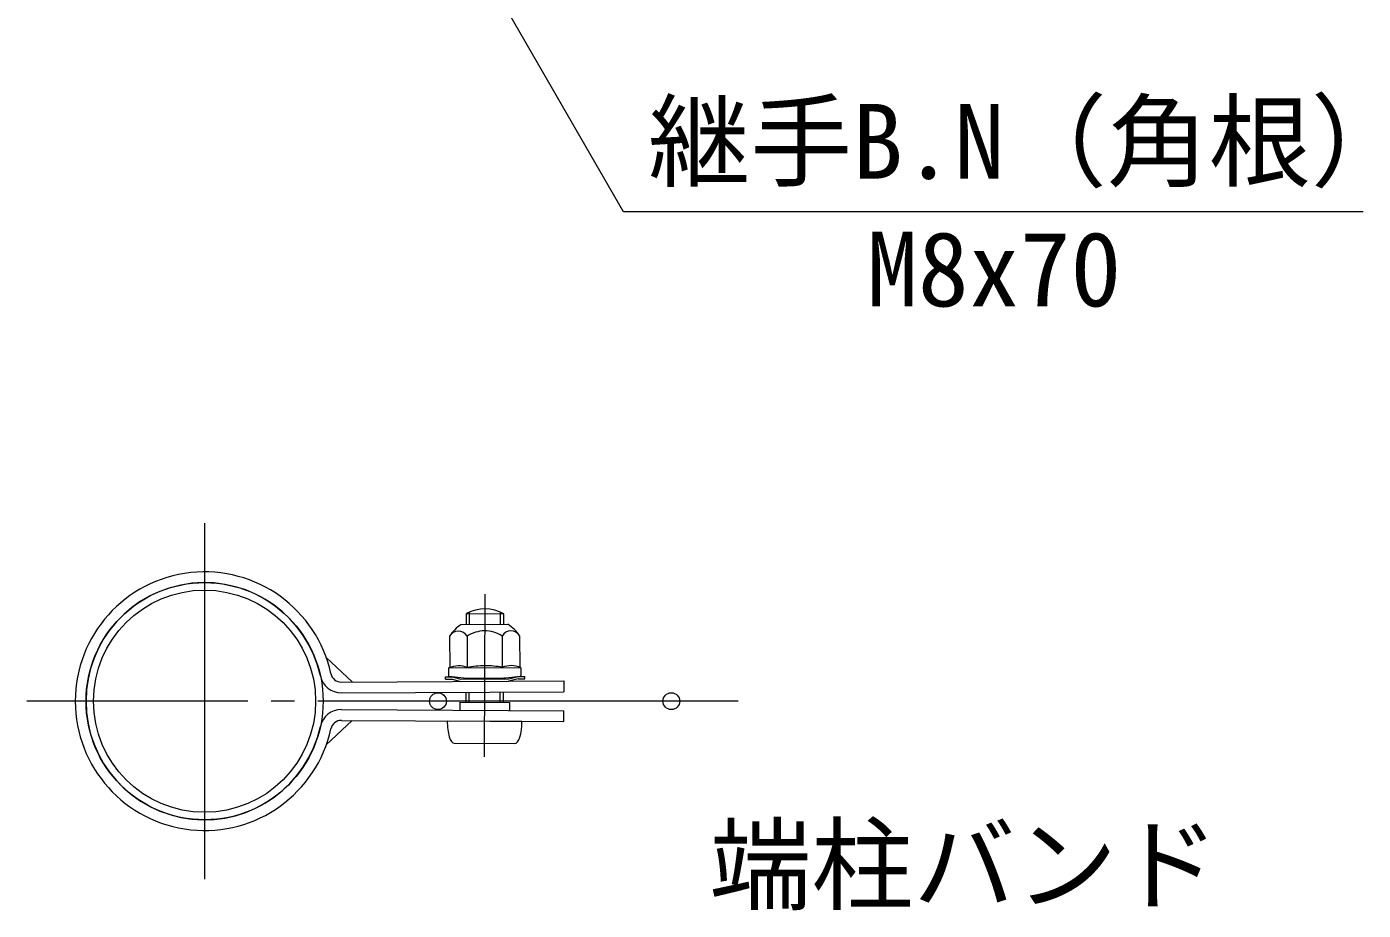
# Model space of a CAD drawing. Units: millimetres, scale not verified. Extents: x -6299 to 6301, y -4455 to 4455.
# Drawn here: x 2408 to 3268, y -38 to 530 of the extents above; entities that cross this region are included whole.
import ezdxf
from ezdxf.enums import TextEntityAlignment as Align

# ---------------------------------------------------------------- set-up
doc = ezdxf.new("R2010")
doc.units = ezdxf.units.MM
doc.header["$LTSCALE"] = 15
doc.linetypes.add('LONG_CHAIN', pattern=[21, 18, -1, 1, -1])
for name, color, linetype, lineweight in [('0-0_D-STR-TXT', 7, 'Continuous', 9), ('0-3_D-STR2', 7, 'Continuous', 9), ('0-6_D-STR1', 1, 'Continuous', 9), ('0-7_D-BMK', 2, 'LONG_CHAIN', 9), ('0-8_D-STR3', 3, 'Continuous', 9)]:
    doc.layers.add(name, color=color, linetype=linetype, lineweight=lineweight)
doc.styles.add('ＭＳ ゴシック', font='')
doc.styles.get('ＭＳ ゴシック').set_extended_font_data('MS Gothic')

msp = doc.modelspace()

# ---------------------------------------------------------------- linework, layer by layer
at = {"layer": '0-0_D-STR-TXT'}
msp.add_lwpolyline([(3267.51, 411.12), (2792.01, 411.12), (2535.78, 854.94)], dxfattribs=at)
at = {"layer": '0-3_D-STR2'}
for centre in [(2672.78, 96.58), (2822.78, 96.58)]:
    msp.add_circle(centre, 5.4, dxfattribs=at)
at = {"layer": '0-6_D-STR1'}
for radius in [76.2, 71.4]:
    msp.add_circle((2522.78, 96.58), radius, dxfattribs=at)
at = {"layer": '0-7_D-BMK'}
for p, q in [((2522.78, 210.88), (2522.78, -17.72)), ((2702.67, 60.8), (2703.17, 165.26)), ((2865.68, 96.58), (2408.48, 96.58))]:
    msp.add_line(p, q, dxfattribs=at)
at = {"layer": '0-8_D-STR3'}
for p, q in [((2691.08, 145.87), (2691.11, 152.89)), ((2691.11, 152.89), (2715.11, 152.77)), ((2693.11, 145.88), (2693.15, 153.85)), ((2713.05, 145.98), (2713.08, 153.75)), ((2715.08, 145.99), (2715.11, 152.77)), ((2680.26, 138.3), (2680.36, 118.22)), ((2687.74, 145.86), (2717.74, 146)), ((2691.52, 138.36), (2691.62, 117.97)), ((2714.04, 138.47), (2714.14, 118.08)), ((2725.3, 138.52), (2725.39, 118.43)), ((2601, 124.64), (2617.63, 108.92)), ((2677.72, 112.25), (2682.04, 112.27)), ((2677.73, 110.75), (2677.72, 112.25)), ((2679.63, 117.79), (2679.65, 112.78)), ((2702.88, 118.03), (2679.7, 117.91)), ((2680.36, 118.22), (2679.85, 118.08)), ((2689.41, 111.36), (2679.92, 112.48)), ((2702.88, 118.03), (2726.05, 118.14)), ((2716.41, 111.49), (2725.89, 112.7)), ((2718.43, 110.9), (2724.4, 112.47)), ((2724.4, 112.47), (2728.72, 112.49)), ((2726.13, 117.94), (2726.15, 113)), ((2610.74, 108.88), (2753.74, 109.58)), ((2677.73, 110.75), (2682.05, 110.77)), ((2682.05, 110.77), (2687.36, 109.25)), ((2687.36, 109.25), (2718.44, 109.4)), ((2689.41, 111.36), (2716.41, 111.49)), ((2690.74, 111.37), (2715.04, 111.49)), ((2690.74, 110.77), (2690.74, 111.37)), ((2715.04, 110.89), (2715.04, 111.49)), ((2724.41, 110.97), (2718.44, 109.4)), ((2753.78, 109.58), (2753.78, 102.68)), ((2610.77, 101.98), (2753.78, 102.68)), ((2686.88, 95.91), (2686.86, 90.81)), ((2686.88, 95.91), (2718.79, 95.76)), ((2690.84, 95.89), (2690.87, 102.37)), ((2692.87, 95.88), (2692.9, 102.38)), ((2712.8, 95.78), (2712.84, 102.48)), ((2714.84, 95.77), (2714.87, 102.49)), ((2718.79, 95.76), (2718.77, 90.66)), ((2610.77, 91.18), (2753.78, 90.49)), ((2753.78, 83.59), (2753.78, 90.49)), ((2601, 68.52), (2617.63, 84.24)), ((2610.74, 84.28), (2753.74, 83.59)), ((2678.78, 83.95), (2726.78, 83.72)), ((2683.21, 69.53), (2722.21, 69.34))]:
    msp.add_line(p, q, dxfattribs=at)
for points in [[(2682.04, 112.27), (2687.35, 110.75), (2718.43, 110.9)], [(2724.41, 110.97), (2728.73, 110.99), (2728.72, 112.49)]]:
    msp.add_lwpolyline(points, dxfattribs=at)
for centre, radius, start, end in [((2522.78, 96.58), 83.1, 12.31982, 347.68018), ((2522.78, 96.58), 76.2, 12.31982, 347.68018), ((2703, 130.33), 25.5, 61.65072, 117.79569), ((2700.61, 125.6), 24, 122.41049, 147.95901), ((2685.91, 135.28), 6.4, 28.72896, 151.82278), ((2702.86, 121.14), 20.62, 90.27587, 123.36935), ((2702.86, 121.14), 20.62, 57.18239, 90.27587), ((2719.68, 135.44), 6.4, 28.72896, 151.82278), ((2705.08, 125.62), 24, 32.59272, 58.14124), ((2610.7, 115.78), 13.8, 192.31982, 270.27679), ((2610.7, 115.78), 6.9, 192.31982, 270.27679), ((2679.93, 117.79), 0.3, 105.27587, 180.27587), ((2679.95, 112.78), 0.3, 180.27587, 263.27587), ((2686.07, 103.3), 15.97, 69.64909, 113.05147), ((2703.18, 55.76), 63.57, 90.27587, 100.47617), ((2703.18, 55.76), 63.57, 80.07556, 90.27587), ((2719.83, 103.46), 15.97, 67.50027, 110.90265), ((2725.85, 113), 0.3, 277.27587, 0.27587), ((2725.83, 117.94), 0.3, 0.27587, 67.50027), ((2690.7, 109.66), 1.71, 88.71432, 139.76424), ((2715.1, 109.77), 1.71, 40.78934, 91.83926), ((2610.7, 77.38), 13.8, 89.72321, 167.68018), ((2610.7, 77.38), 6.9, 89.72321, 167.68018)]:
    msp.add_arc(centre, radius, start, end, dxfattribs=at)
for centre, start_param, end_param in [((2683.28, 83.93), 1.570796, 3.141593), ((2722.28, 83.74), 3.141593, 4.712389)]:
    msp.add_ellipse(centre, major_axis=(0.07, 14.4), ratio=0.3125, start_param=start_param, end_param=end_param, dxfattribs=at)

# ---------------------------------------------------------------- texts
at = {"layer": '0-0_D-STR-TXT', "style": 'ＭＳ ゴシック'}
for s, p in [('継手B.N（角根）', (2807.91, 417.87)), ('M8x70', (2948.54, 335.87)), ('端柱バンド', (2847.23, -46.86))]:
    msp.add_text(s, height=48.06, dxfattribs=at).set_placement(p, align=Align.BOTTOM_LEFT)

doc.saveas('drawing.dxf')
